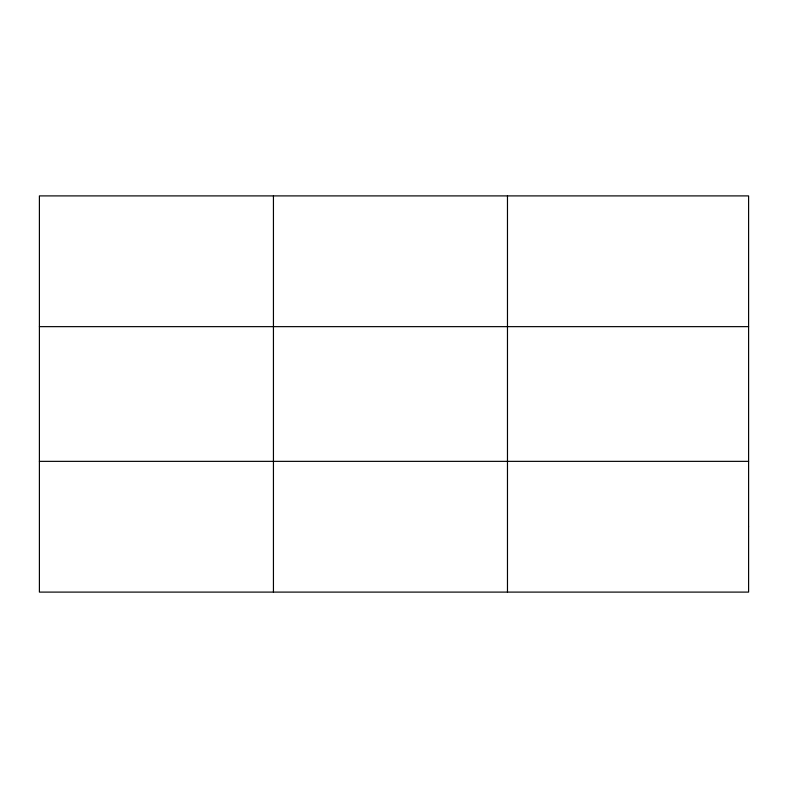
<?xml version="1.0" encoding="UTF-8"?>
<svg xmlns="http://www.w3.org/2000/svg" width="788" height="788" viewBox="0 0 788 788"><rect width="100%" height="100%" fill="white"/><g stroke="black" fill="none" stroke-linecap="round" stroke-linejoin="round"><path stroke-width="1.18" d="M273.436 195.897L273.436 592.103M507.472 195.897L507.472 592.103M39.4 326.646L748.6 326.646M39.4 461.354L748.6 461.354M748.6 526.729L748.6 592.103L39.4 592.103L39.4 195.897L748.6 195.897L748.6 526.729"/></g></svg>
